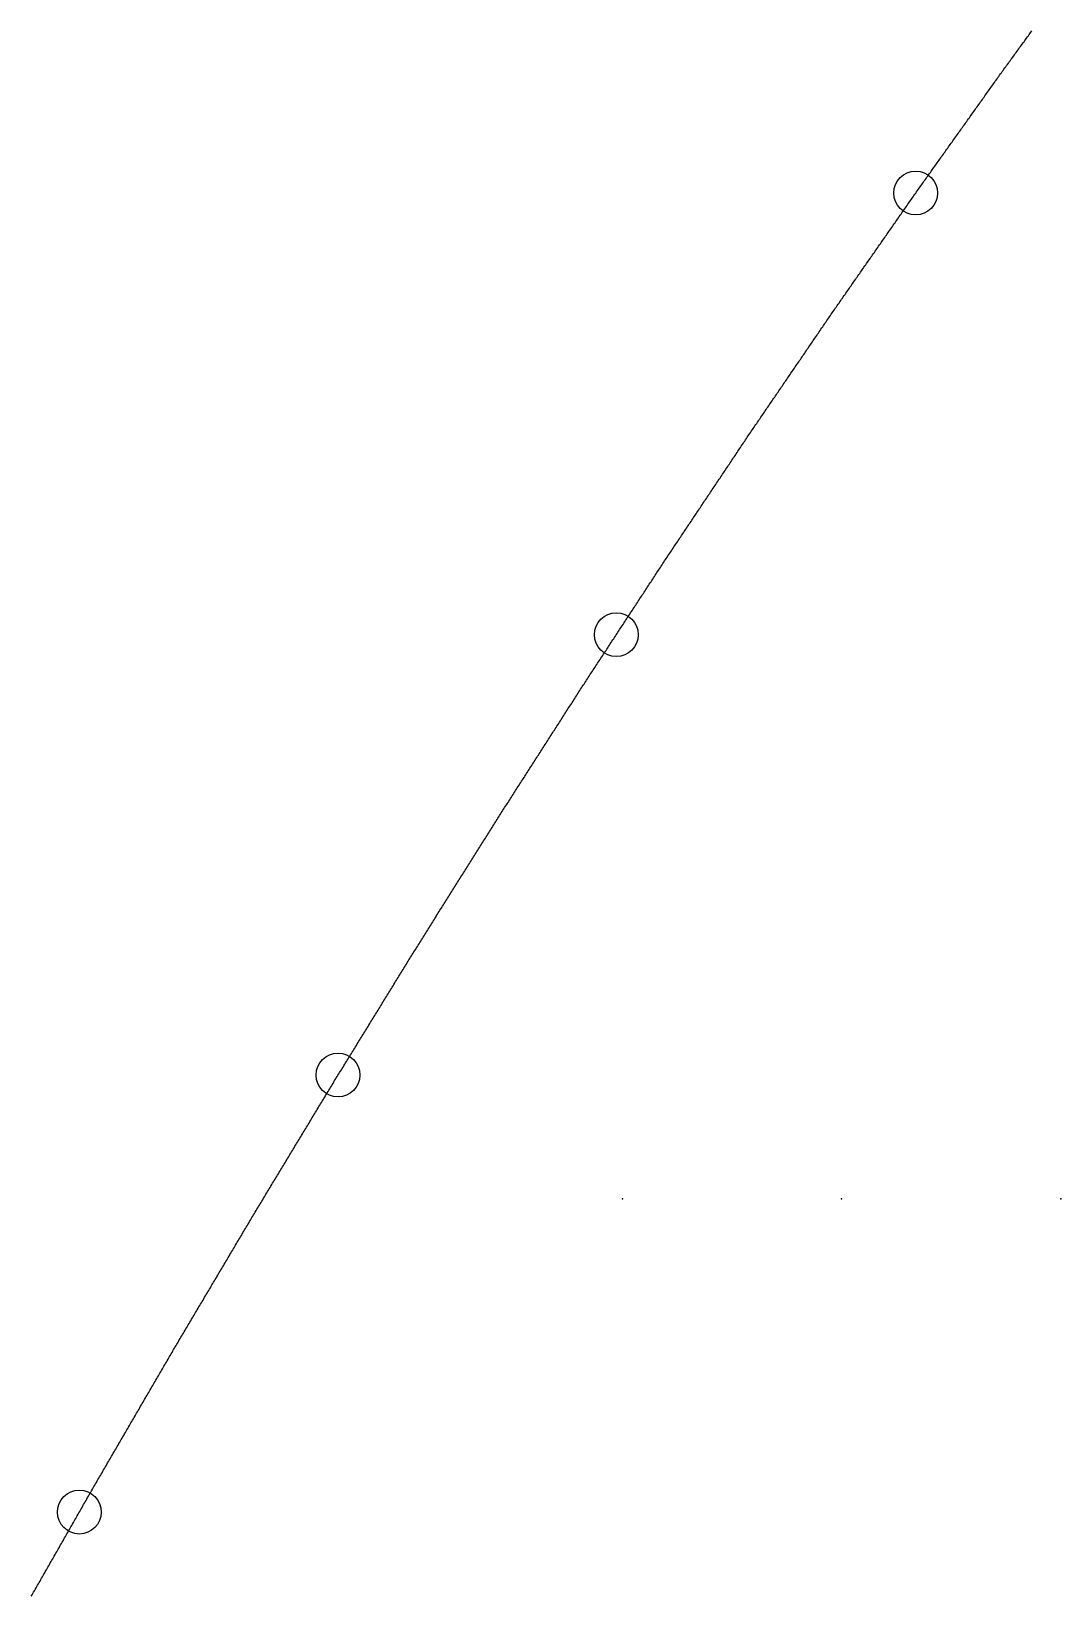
# Model space of a CAD drawing. Extents: x 1 to 322, y 1 to 270.
# Drawn here: x 58.98 to 70.72, y 35.79 to 53.63 of the extents above; entities that cross this region are included whole.
import ezdxf

# ---------------------------------------------------------------- set-up
doc = ezdxf.new("R2010")
doc.units = 0
doc.layers.get('0').update_dxf_attribs({"linetype": 'CONTINUOUS'})
doc.layers.add('DRILLING', color=3, linetype='CONTINUOUS')
doc.layers.add('RIB_INDICATION', color=1, linetype='CONTINUOUS')

# ---------------------------------------------------------------- blocks, each defined once
blk = doc.blocks.new('*U130')
at = {"layer": 'DRILLING'}
blk.add_point((0, 0), dxfattribs=at)
blk = doc.blocks.new('*U131')
at = {"layer": 'DRILLING', "color": 0, "linetype": 'BYBLOCK'}
for p in [(0, 0), (2.5, 0), (5, 0)]:
    blk.add_blockref('*U130', p, dxfattribs=at)

msp = doc.modelspace()

# ---------------------------------------------------------------- linework, layer by layer
msp.add_polyline3d([(58.98, 35.7866, 0), (58.9891, 35.8024, 0), (58.9981, 35.8183, 0), (59.0072, 35.8341, 0), (59.0162, 35.8499, 0), (59.0253, 35.8658, 0), (59.0343, 35.8816, 0), (59.0434, 35.8975, 0), (59.0524, 35.9133, 0), (59.0615, 35.9292, 0), (59.0705, 35.945, 0), (59.0796, 35.9609, 0), (59.0887, 35.9767, 0), (59.0977, 35.9926, 0), (59.1068, 36.0084, 0), (59.1158, 36.0242, 0), (59.1249, 36.0401, 0), (59.1339, 36.0559, 0), (59.143, 36.0718, 0), (59.152, 36.0876, 0), (59.1611, 36.1035, 0), (59.1701, 36.1193, 0), (59.1792, 36.1352, 0), (59.1882, 36.151, 0), (59.1973, 36.1668, 0), (59.2063, 36.1827, 0), (59.2154, 36.1985, 0), (59.2245, 36.2144, 0), (59.2335, 36.2302, 0), (59.2426, 36.2461, 0), (59.2516, 36.2619, 0), (59.2607, 36.2778, 0), (59.2697, 36.2936, 0), (59.2788, 36.3094, 0), (59.2878, 36.3253, 0), (59.2969, 36.3411, 0), (59.3059, 36.357, 0), (59.315, 36.3728, 0), (59.324, 36.3887, 0), (59.3331, 36.4045, 0), (59.3422, 36.4204, 0), (59.3512, 36.4362, 0), (59.3603, 36.4521, 0), (59.3693, 36.4679, 0), (59.3784, 36.4837, 0), (59.3874, 36.4996, 0), (59.3965, 36.5154, 0), (59.4055, 36.5313, 0), (59.4146, 36.5471, 0), (59.4236, 36.563, 0), (59.4327, 36.5788, 0), (59.4417, 36.5947, 0), (59.4508, 36.6105, 0), (59.4598, 36.6263, 0), (59.4689, 36.6422, 0), (59.478, 36.658, 0), (59.487, 36.6739, 0), (59.4961, 36.6897, 0), (59.5051, 36.7056, 0), (59.5142, 36.7214, 0), (59.5232, 36.7373, 0), (59.5323, 36.7531, 0), (59.5413, 36.769, 0), (59.5504, 36.7848, 0), (59.5594, 36.8006, 0), (59.5685, 36.8165, 0), (59.5775, 36.8323, 0), (59.5866, 36.8482, 0), (59.5956, 36.864, 0), (59.6047, 36.8799, 0), (59.6138, 36.8957, 0), (59.6228, 36.9116, 0), (59.6319, 36.9274, 0), (59.6409, 36.9432, 0), (59.65, 36.9591, 0), (59.659, 36.9749, 0), (59.6681, 36.9908, 0), (59.6771, 37.0066, 0), (59.6862, 37.0225, 0), (59.6952, 37.0383, 0), (59.7043, 37.0542, 0), (59.7133, 37.07, 0), (59.7224, 37.0858, 0), (59.7316, 37.1016, 0), (59.7408, 37.1174, 0), (59.7499, 37.1331, 0), (59.7591, 37.1489, 0), (59.7683, 37.1647, 0), (59.7775, 37.1804, 0), (59.7867, 37.1962, 0), (59.7959, 37.212, 0), (59.805, 37.2277, 0), (59.8142, 37.2435, 0), (59.8234, 37.2593, 0), (59.8326, 37.275, 0), (59.8418, 37.2908, 0), (59.8509, 37.3066, 0), (59.8601, 37.3223, 0), (59.8693, 37.3381, 0), (59.8785, 37.3539, 0), (59.8877, 37.3696, 0), (59.8968, 37.3854, 0), (59.906, 37.4012, 0), (59.9152, 37.4169, 0), (59.9244, 37.4327, 0), (59.9336, 37.4485, 0), (59.9428, 37.4642, 0), (59.9519, 37.48, 0), (59.9611, 37.4958, 0), (59.9703, 37.5115, 0), (59.9795, 37.5273, 0), (59.9887, 37.543, 0), (59.9978, 37.5588, 0), (60.007, 37.5746, 0), (60.0162, 37.5903, 0), (60.0254, 37.6061, 0), (60.0346, 37.6219, 0), (60.0437, 37.6376, 0), (60.0529, 37.6534, 0), (60.0621, 37.6692, 0), (60.0713, 37.6849, 0), (60.0805, 37.7007, 0), (60.0897, 37.7165, 0), (60.0988, 37.7322, 0), (60.108, 37.748, 0), (60.1172, 37.7638, 0), (60.1264, 37.7795, 0), (60.1356, 37.7953, 0), (60.1447, 37.8111, 0), (60.1539, 37.8268, 0), (60.1631, 37.8426, 0), (60.1723, 37.8584, 0), (60.1815, 37.8741, 0), (60.1907, 37.8899, 0), (60.1998, 37.9057, 0), (60.209, 37.9214, 0), (60.2182, 37.9372, 0), (60.2274, 37.953, 0), (60.2366, 37.9687, 0), (60.2457, 37.9845, 0), (60.2549, 38.0003, 0), (60.2641, 38.016, 0), (60.2733, 38.0318, 0), (60.2825, 38.0476, 0), (60.2916, 38.0633, 0), (60.3008, 38.0791, 0), (60.31, 38.0949, 0), (60.3192, 38.1106, 0), (60.3284, 38.1264, 0), (60.3376, 38.1421, 0), (60.3467, 38.1579, 0), (60.3559, 38.1737, 0), (60.3651, 38.1894, 0), (60.3743, 38.2052, 0), (60.3835, 38.221, 0), (60.3926, 38.2367, 0), (60.4018, 38.2525, 0), (60.411, 38.2683, 0), (60.4202, 38.284, 0), (60.4294, 38.2998, 0), (60.4385, 38.3156, 0), (60.4477, 38.3313, 0), (60.4569, 38.3471, 0), (60.4661, 38.3629, 0), (60.4753, 38.3786, 0), (60.4845, 38.3944, 0), (60.4936, 38.4102, 0), (60.5028, 38.4259, 0), (60.512, 38.4417, 0), (60.5212, 38.4575, 0), (60.5304, 38.4732, 0), (60.5395, 38.489, 0), (60.5487, 38.5048, 0), (60.5579, 38.5205, 0), (60.5671, 38.5363, 0), (60.5763, 38.5521, 0), (60.5854, 38.5678, 0), (60.5946, 38.5836, 0), (60.6038, 38.5994, 0), (60.613, 38.6151, 0), (60.6222, 38.6309, 0), (60.6315, 38.6466, 0), (60.6408, 38.6622, 0), (60.6501, 38.6779, 0), (60.6594, 38.6936, 0), (60.6687, 38.7093, 0), (60.678, 38.725, 0), (60.6874, 38.7407, 0), (60.6967, 38.7564, 0), (60.706, 38.7721, 0), (60.7153, 38.7877, 0), (60.7246, 38.8034, 0), (60.7339, 38.8191, 0), (60.7432, 38.8348, 0), (60.7525, 38.8505, 0), (60.7618, 38.8662, 0), (60.7711, 38.8819, 0), (60.7804, 38.8975, 0), (60.7898, 38.9132, 0), (60.7991, 38.9289, 0), (60.8084, 38.9446, 0), (60.8177, 38.9603, 0), (60.827, 38.976, 0), (60.8363, 38.9917, 0), (60.8456, 39.0074, 0), (60.8549, 39.023, 0), (60.8642, 39.0387, 0), (60.8735, 39.0544, 0), (60.8828, 39.0701, 0), (60.8922, 39.0858, 0), (60.9015, 39.1015, 0), (60.9108, 39.1172, 0), (60.9201, 39.1329, 0), (60.9294, 39.1485, 0), (60.9387, 39.1642, 0), (60.948, 39.1799, 0), (60.9573, 39.1956, 0), (60.9666, 39.2113, 0), (60.9759, 39.227, 0), (60.9852, 39.2427, 0), (60.9946, 39.2583, 0), (61.0039, 39.274, 0), (61.0132, 39.2897, 0), (61.0225, 39.3054, 0), (61.0318, 39.3211, 0), (61.0411, 39.3368, 0), (61.0504, 39.3525, 0), (61.0597, 39.3682, 0), (61.069, 39.3838, 0), (61.0783, 39.3995, 0), (61.0876, 39.4152, 0), (61.0969, 39.4309, 0), (61.1063, 39.4466, 0), (61.1156, 39.4623, 0), (61.1249, 39.478, 0), (61.1342, 39.4936, 0), (61.1435, 39.5093, 0), (61.1528, 39.525, 0), (61.1621, 39.5407, 0), (61.1714, 39.5564, 0), (61.1807, 39.5721, 0), (61.19, 39.5878, 0), (61.1993, 39.6035, 0), (61.2087, 39.6191, 0), (61.218, 39.6348, 0), (61.2273, 39.6505, 0), (61.2366, 39.6662, 0), (61.2459, 39.6819, 0), (61.2552, 39.6976, 0), (61.2645, 39.7133, 0), (61.2738, 39.7289, 0), (61.2831, 39.7446, 0), (61.2924, 39.7603, 0), (61.3017, 39.776, 0), (61.3111, 39.7917, 0), (61.3204, 39.8074, 0), (61.3297, 39.8231, 0), (61.339, 39.8388, 0), (61.3483, 39.8544, 0), (61.3576, 39.8701, 0), (61.3669, 39.8858, 0), (61.3762, 39.9015, 0), (61.3855, 39.9172, 0), (61.3948, 39.9329, 0), (61.4041, 39.9486, 0), (61.4135, 39.9642, 0), (61.4228, 39.9799, 0), (61.4321, 39.9956, 0), (61.4414, 40.0113, 0), (61.4507, 40.027, 0), (61.46, 40.0427, 0), (61.4693, 40.0584, 0), (61.4786, 40.0741, 0), (61.4879, 40.0897, 0), (61.4972, 40.1054, 0), (61.5065, 40.1211, 0), (61.5159, 40.1368, 0), (61.5252, 40.1525, 0), (61.5345, 40.1682, 0), (61.5439, 40.1838, 0), (61.5534, 40.1994, 0), (61.5628, 40.215, 0), (61.5723, 40.2306, 0), (61.5817, 40.2462, 0), (61.5911, 40.2618, 0), (61.6006, 40.2774, 0), (61.61, 40.293, 0), (61.6194, 40.3086, 0), (61.6289, 40.3242, 0), (61.6383, 40.3398, 0), (61.6478, 40.3554, 0), (61.6572, 40.3711, 0), (61.6666, 40.3867, 0), (61.6761, 40.4023, 0), (61.6855, 40.4179, 0), (61.6949, 40.4335, 0), (61.7044, 40.4491, 0), (61.7138, 40.4647, 0), (61.7232, 40.4803, 0), (61.7327, 40.4959, 0), (61.7421, 40.5115, 0), (61.7516, 40.5271, 0), (61.761, 40.5427, 0), (61.7704, 40.5583, 0), (61.7799, 40.574, 0), (61.7893, 40.5896, 0), (61.7987, 40.6052, 0), (61.8082, 40.6208, 0), (61.8176, 40.6364, 0), (61.827, 40.652, 0), (61.8365, 40.6676, 0), (61.8459, 40.6832, 0), (61.8554, 40.6988, 0), (61.8648, 40.7144, 0), (61.8742, 40.73, 0), (61.8837, 40.7456, 0), (61.8931, 40.7612, 0), (61.9025, 40.7769, 0), (61.912, 40.7925, 0), (61.9214, 40.8081, 0), (61.9309, 40.8237, 0), (61.9403, 40.8393, 0), (61.9497, 40.8549, 0), (61.9592, 40.8705, 0), (61.9686, 40.8861, 0), (61.978, 40.9017, 0), (61.9875, 40.9173, 0), (61.9969, 40.9329, 0), (62.0063, 40.9485, 0), (62.0158, 40.9641, 0), (62.0252, 40.9798, 0), (62.0347, 40.9954, 0), (62.0441, 41.011, 0), (62.0535, 41.0266, 0), (62.063, 41.0422, 0), (62.0724, 41.0578, 0), (62.0818, 41.0734, 0), (62.0913, 41.089, 0), (62.1007, 41.1046, 0), (62.1101, 41.1202, 0), (62.1196, 41.1358, 0), (62.129, 41.1514, 0), (62.1385, 41.167, 0), (62.1479, 41.1827, 0), (62.1573, 41.1983, 0), (62.1668, 41.2139, 0), (62.1762, 41.2295, 0), (62.1856, 41.2451, 0), (62.1951, 41.2607, 0), (62.2045, 41.2763, 0), (62.214, 41.2919, 0), (62.2234, 41.3075, 0), (62.2328, 41.3231, 0), (62.2423, 41.3387, 0), (62.2517, 41.3543, 0), (62.2611, 41.3699, 0), (62.2706, 41.3856, 0), (62.28, 41.4012, 0), (62.2894, 41.4168, 0), (62.2989, 41.4324, 0), (62.3083, 41.448, 0), (62.3178, 41.4636, 0), (62.3272, 41.4792, 0), (62.3366, 41.4948, 0), (62.3461, 41.5104, 0), (62.3555, 41.526, 0), (62.3649, 41.5416, 0), (62.3744, 41.5572, 0), (62.3838, 41.5728, 0), (62.3932, 41.5885, 0), (62.4027, 41.6041, 0), (62.4121, 41.6197, 0), (62.4216, 41.6353, 0), (62.431, 41.6509, 0), (62.4404, 41.6665, 0), (62.4499, 41.6821, 0), (62.4593, 41.6976, 0), (62.4689, 41.7131, 0), (62.4784, 41.7285, 0), (62.4879, 41.744, 0), (62.4974, 41.7595, 0), (62.507, 41.7749, 0), (62.5165, 41.7904, 0), (62.526, 41.8058, 0), (62.5355, 41.8213, 0), (62.5451, 41.8367, 0), (62.5546, 41.8522, 0), (62.5641, 41.8676, 0), (62.5737, 41.8831, 0), (62.5832, 41.8985, 0), (62.5927, 41.914, 0), (62.6022, 41.9294, 0), (62.6118, 41.9449, 0), (62.6213, 41.9604, 0), (62.6308, 41.9758, 0), (62.6403, 41.9913, 0), (62.6499, 42.0067, 0), (62.6594, 42.0222, 0), (62.6689, 42.0376, 0), (62.6784, 42.0531, 0), (62.688, 42.0685, 0), (62.6975, 42.084, 0), (62.707, 42.0994, 0), (62.7165, 42.1149, 0), (62.7261, 42.1304, 0), (62.7356, 42.1458, 0), (62.7451, 42.1613, 0), (62.7546, 42.1767, 0), (62.7642, 42.1922, 0), (62.7737, 42.2076, 0), (62.7832, 42.2231, 0), (62.7927, 42.2385, 0), (62.8023, 42.254, 0), (62.8118, 42.2694, 0), (62.8213, 42.2849, 0), (62.8308, 42.3003, 0), (62.8404, 42.3158, 0), (62.8499, 42.3313, 0), (62.8594, 42.3467, 0), (62.8689, 42.3622, 0), (62.8785, 42.3776, 0), (62.888, 42.3931, 0), (62.8975, 42.4085, 0), (62.907, 42.424, 0), (62.9166, 42.4394, 0), (62.9261, 42.4549, 0), (62.9356, 42.4703, 0), (62.9451, 42.4858, 0), (62.9547, 42.5012, 0), (62.9642, 42.5167, 0), (62.9737, 42.5322, 0), (62.9832, 42.5476, 0), (62.9928, 42.5631, 0), (63.0023, 42.5785, 0), (63.0118, 42.594, 0), (63.0214, 42.6094, 0), (63.0309, 42.6249, 0), (63.0404, 42.6403, 0), (63.0499, 42.6558, 0), (63.0595, 42.6712, 0), (63.069, 42.6867, 0), (63.0785, 42.7021, 0), (63.088, 42.7176, 0), (63.0976, 42.7331, 0), (63.1071, 42.7485, 0), (63.1166, 42.764, 0), (63.1261, 42.7794, 0), (63.1357, 42.7949, 0), (63.1452, 42.8103, 0), (63.1547, 42.8258, 0), (63.1642, 42.8412, 0), (63.1738, 42.8567, 0), (63.1833, 42.8721, 0), (63.1928, 42.8876, 0), (63.2023, 42.903, 0), (63.2119, 42.9185, 0), (63.2214, 42.934, 0), (63.2309, 42.9494, 0), (63.2404, 42.9649, 0), (63.25, 42.9803, 0), (63.2595, 42.9958, 0), (63.269, 43.0112, 0), (63.2785, 43.0267, 0), (63.2881, 43.0421, 0), (63.2976, 43.0576, 0), (63.3071, 43.073, 0), (63.3166, 43.0885, 0), (63.3262, 43.1039, 0), (63.3357, 43.1194, 0), (63.3452, 43.1349, 0), (63.3547, 43.1503, 0), (63.3643, 43.1658, 0), (63.3738, 43.1812, 0), (63.3833, 43.1967, 0), (63.3929, 43.212, 0), (63.4024, 43.2272, 0), (63.412, 43.2425, 0), (63.4216, 43.2577, 0), (63.4312, 43.2729, 0), (63.4408, 43.2881, 0), (63.4503, 43.3034, 0), (63.4599, 43.3186, 0), (63.4695, 43.3338, 0), (63.4791, 43.349, 0), (63.4886, 43.3643, 0), (63.4982, 43.3795, 0), (63.5078, 43.3947, 0), (63.5174, 43.4099, 0), (63.5269, 43.4252, 0), (63.5365, 43.4404, 0), (63.5461, 43.4556, 0), (63.5557, 43.4708, 0), (63.5652, 43.4861, 0), (63.5748, 43.5013, 0), (63.5844, 43.5165, 0), (63.594, 43.5317, 0), (63.6035, 43.547, 0), (63.6131, 43.5622, 0), (63.6227, 43.5774, 0), (63.6323, 43.5926, 0), (63.6418, 43.6079, 0), (63.6514, 43.6231, 0), (63.661, 43.6383, 0), (63.6706, 43.6535, 0), (63.6801, 43.6688, 0), (63.6897, 43.684, 0), (63.6993, 43.6992, 0), (63.7089, 43.7144, 0), (63.7184, 43.7297, 0), (63.728, 43.7449, 0), (63.7376, 43.7601, 0), (63.7472, 43.7753, 0), (63.7567, 43.7906, 0), (63.7663, 43.8058, 0), (63.7759, 43.821, 0), (63.7855, 43.8363, 0), (63.795, 43.8515, 0), (63.8046, 43.8667, 0), (63.8142, 43.8819, 0), (63.8238, 43.8972, 0), (63.8333, 43.9124, 0), (63.8429, 43.9276, 0), (63.8525, 43.9428, 0), (63.8621, 43.9581, 0), (63.8716, 43.9733, 0), (63.8812, 43.9885, 0), (63.8908, 44.0037, 0), (63.9004, 44.019, 0), (63.9099, 44.0342, 0), (63.9195, 44.0494, 0), (63.9291, 44.0646, 0), (63.9387, 44.0799, 0), (63.9482, 44.0951, 0), (63.9578, 44.1103, 0), (63.9674, 44.1255, 0), (63.977, 44.1408, 0), (63.9866, 44.156, 0), (63.9961, 44.1712, 0), (64.0057, 44.1864, 0), (64.0153, 44.2017, 0), (64.0249, 44.2169, 0), (64.0344, 44.2321, 0), (64.044, 44.2473, 0), (64.0536, 44.2626, 0), (64.0632, 44.2778, 0), (64.0727, 44.293, 0), (64.0823, 44.3082, 0), (64.0919, 44.3235, 0), (64.1015, 44.3387, 0), (64.111, 44.3539, 0), (64.1206, 44.3691, 0), (64.1302, 44.3844, 0), (64.1398, 44.3996, 0), (64.1493, 44.4148, 0), (64.1589, 44.43, 0), (64.1685, 44.4453, 0), (64.1781, 44.4605, 0), (64.1876, 44.4757, 0), (64.1972, 44.4909, 0), (64.2068, 44.5062, 0), (64.2164, 44.5214, 0), (64.2259, 44.5366, 0), (64.2355, 44.5518, 0), (64.2451, 44.5671, 0), (64.2547, 44.5823, 0), (64.2642, 44.5975, 0), (64.2738, 44.6128, 0), (64.2834, 44.628, 0), (64.293, 44.6432, 0), (64.3025, 44.6584, 0), (64.3121, 44.6737, 0), (64.3217, 44.6889, 0), (64.3313, 44.704, 0), (64.3409, 44.719, 0), (64.3506, 44.7339, 0), (64.3602, 44.7489, 0), (64.3698, 44.7639, 0), (64.3794, 44.7789, 0), (64.3891, 44.7939, 0), (64.3987, 44.8089, 0), (64.4083, 44.8239, 0), (64.4179, 44.8389, 0), (64.4276, 44.8539, 0), (64.4372, 44.8689, 0), (64.4468, 44.8839, 0), (64.4564, 44.8989, 0), (64.4661, 44.9139, 0), (64.4757, 44.9289, 0), (64.4853, 44.9439, 0), (64.4949, 44.9589, 0), (64.5046, 44.9739, 0), (64.5142, 44.9889, 0), (64.5238, 45.0039, 0), (64.5334, 45.0189, 0), (64.5431, 45.0339, 0), (64.5527, 45.0489, 0), (64.5623, 45.0639, 0), (64.5719, 45.0789, 0), (64.5816, 45.0939, 0), (64.5912, 45.1089, 0), (64.6008, 45.1239, 0), (64.6104, 45.1389, 0), (64.6201, 45.1539, 0), (64.6297, 45.1689, 0), (64.6393, 45.1839, 0), (64.6489, 45.1989, 0), (64.6586, 45.2139, 0), (64.6682, 45.2289, 0), (64.6778, 45.2438, 0), (64.6874, 45.2588, 0), (64.6971, 45.2738, 0), (64.7067, 45.2888, 0), (64.7163, 45.3038, 0), (64.7259, 45.3188, 0), (64.7356, 45.3338, 0), (64.7452, 45.3488, 0), (64.7548, 45.3638, 0), (64.7644, 45.3788, 0), (64.7741, 45.3938, 0), (64.7837, 45.4088, 0), (64.7933, 45.4238, 0), (64.8029, 45.4388, 0), (64.8126, 45.4538, 0), (64.8222, 45.4688, 0), (64.8318, 45.4838, 0), (64.8414, 45.4988, 0), (64.8511, 45.5138, 0), (64.8607, 45.5288, 0), (64.8703, 45.5438, 0), (64.8799, 45.5588, 0), (64.8896, 45.5738, 0), (64.8992, 45.5888, 0), (64.9088, 45.6038, 0), (64.9184, 45.6188, 0), (64.9281, 45.6338, 0), (64.9377, 45.6488, 0), (64.9473, 45.6638, 0), (64.9569, 45.6788, 0), (64.9666, 45.6938, 0), (64.9762, 45.7088, 0), (64.9858, 45.7238, 0), (64.9955, 45.7388, 0), (65.0051, 45.7537, 0), (65.0147, 45.7687, 0), (65.0243, 45.7837, 0), (65.034, 45.7987, 0), (65.0436, 45.8137, 0), (65.0532, 45.8287, 0), (65.0628, 45.8437, 0), (65.0725, 45.8587, 0), (65.0821, 45.8737, 0), (65.0917, 45.8887, 0), (65.1013, 45.9037, 0), (65.111, 45.9187, 0), (65.1206, 45.9337, 0), (65.1302, 45.9487, 0), (65.1398, 45.9637, 0), (65.1495, 45.9787, 0), (65.1591, 45.9937, 0), (65.1687, 46.0087, 0), (65.1783, 46.0237, 0), (65.188, 46.0387, 0), (65.1976, 46.0537, 0), (65.2072, 46.0687, 0), (65.2168, 46.0837, 0), (65.2265, 46.0987, 0), (65.2361, 46.1137, 0), (65.2457, 46.1287, 0), (65.2553, 46.1437, 0), (65.265, 46.1587, 0), (65.2746, 46.1735, 0), (65.2843, 46.1883, 0), (65.294, 46.203, 0), (65.3037, 46.2178, 0), (65.3133, 46.2326, 0), (65.323, 46.2473, 0), (65.3327, 46.2621, 0), (65.3424, 46.2769, 0), (65.352, 46.2916, 0), (65.3617, 46.3064, 0), (65.3714, 46.3212, 0), (65.3811, 46.3359, 0), (65.3907, 46.3507, 0), (65.4004, 46.3655, 0), (65.4101, 46.3803, 0), (65.4198, 46.395, 0), (65.4294, 46.4098, 0), (65.4391, 46.4246, 0), (65.4488, 46.4393, 0), (65.4585, 46.4541, 0), (65.4681, 46.4689, 0), (65.4778, 46.4836, 0), (65.4875, 46.4984, 0), (65.4972, 46.5132, 0), (65.5068, 46.5279, 0), (65.5165, 46.5427, 0), (65.5262, 46.5575, 0), (65.5359, 46.5722, 0), (65.5455, 46.587, 0), (65.5552, 46.6018, 0), (65.5649, 46.6165, 0), (65.5746, 46.6313, 0), (65.5842, 46.6461, 0), (65.5939, 46.6609, 0), (65.6036, 46.6756, 0), (65.6133, 46.6904, 0), (65.6229, 46.7052, 0), (65.6326, 46.7199, 0), (65.6423, 46.7347, 0), (65.652, 46.7495, 0), (65.6616, 46.7642, 0), (65.6713, 46.779, 0), (65.681, 46.7938, 0), (65.6907, 46.8085, 0), (65.7003, 46.8233, 0), (65.71, 46.8381, 0), (65.7197, 46.8528, 0), (65.7294, 46.8676, 0), (65.739, 46.8824, 0), (65.7487, 46.8972, 0), (65.7584, 46.9119, 0), (65.7681, 46.9267, 0), (65.7777, 46.9415, 0), (65.7874, 46.9562, 0), (65.7971, 46.971, 0), (65.8068, 46.9858, 0), (65.8164, 47.0005, 0), (65.8261, 47.0153, 0), (65.8358, 47.0301, 0), (65.8455, 47.0448, 0), (65.8551, 47.0596, 0), (65.8648, 47.0744, 0), (65.8745, 47.0891, 0), (65.8842, 47.1039, 0), (65.8938, 47.1187, 0), (65.9035, 47.1335, 0), (65.9132, 47.1482, 0), (65.9229, 47.163, 0), (65.9325, 47.1778, 0), (65.9422, 47.1925, 0), (65.9519, 47.2073, 0), (65.9616, 47.2221, 0), (65.9712, 47.2368, 0), (65.9809, 47.2516, 0), (65.9906, 47.2664, 0), (66.0003, 47.2811, 0), (66.0099, 47.2959, 0), (66.0196, 47.3107, 0), (66.0293, 47.3254, 0), (66.039, 47.3402, 0), (66.0486, 47.355, 0), (66.0583, 47.3697, 0), (66.068, 47.3845, 0), (66.0777, 47.3993, 0), (66.0873, 47.4141, 0), (66.097, 47.4288, 0), (66.1067, 47.4436, 0), (66.1164, 47.4584, 0), (66.1261, 47.4731, 0), (66.1357, 47.4879, 0), (66.1454, 47.5027, 0), (66.1551, 47.5174, 0), (66.1648, 47.5322, 0), (66.1744, 47.547, 0), (66.1841, 47.5617, 0), (66.1938, 47.5765, 0), (66.2035, 47.5913, 0), (66.2131, 47.606, 0), (66.2228, 47.6206, 0), (66.2326, 47.6352, 0), (66.2423, 47.6497, 0), (66.252, 47.6642, 0), (66.2617, 47.6788, 0), (66.2715, 47.6933, 0), (66.2812, 47.7079, 0), (66.2909, 47.7224, 0), (66.3007, 47.7369, 0), (66.3104, 47.7515, 0), (66.3201, 47.766, 0), (66.3298, 47.7806, 0), (66.3396, 47.7951, 0), (66.3493, 47.8096, 0), (66.359, 47.8242, 0), (66.3687, 47.8387, 0), (66.3785, 47.8533, 0), (66.3882, 47.8678, 0), (66.3979, 47.8823, 0), (66.4076, 47.8969, 0), (66.4174, 47.9114, 0), (66.4271, 47.926, 0), (66.4368, 47.9405, 0), (66.4465, 47.955, 0), (66.4563, 47.9696, 0), (66.466, 47.9841, 0), (66.4757, 47.9987, 0), (66.4854, 48.0132, 0), (66.4952, 48.0277, 0), (66.5049, 48.0423, 0), (66.5146, 48.0568, 0), (66.5243, 48.0714, 0), (66.5341, 48.0859, 0), (66.5438, 48.1004, 0), (66.5535, 48.115, 0), (66.5632, 48.1295, 0), (66.573, 48.1441, 0), (66.5827, 48.1586, 0), (66.5924, 48.1731, 0), (66.6021, 48.1877, 0), (66.6119, 48.2022, 0), (66.6216, 48.2168, 0), (66.6313, 48.2313, 0), (66.641, 48.2458, 0), (66.6508, 48.2604, 0), (66.6605, 48.2749, 0), (66.6702, 48.2895, 0), (66.6799, 48.304, 0), (66.6897, 48.3185, 0), (66.6994, 48.3331, 0), (66.7091, 48.3476, 0), (66.7188, 48.3622, 0), (66.7286, 48.3767, 0), (66.7383, 48.3912, 0), (66.748, 48.4058, 0), (66.7577, 48.4203, 0), (66.7675, 48.4349, 0), (66.7772, 48.4494, 0), (66.7869, 48.4639, 0), (66.7966, 48.4785, 0), (66.8064, 48.493, 0), (66.8161, 48.5076, 0), (66.8258, 48.5221, 0), (66.8355, 48.5366, 0), (66.8453, 48.5512, 0), (66.855, 48.5657, 0), (66.8647, 48.5803, 0), (66.8744, 48.5948, 0), (66.8842, 48.6093, 0), (66.8939, 48.6239, 0), (66.9036, 48.6384, 0), (66.9133, 48.653, 0), (66.9231, 48.6675, 0), (66.9328, 48.682, 0), (66.9425, 48.6966, 0), (66.9522, 48.7111, 0), (66.962, 48.7257, 0), (66.9717, 48.7402, 0), (66.9814, 48.7547, 0), (66.9911, 48.7693, 0), (67.0009, 48.7838, 0), (67.0106, 48.7984, 0), (67.0203, 48.8129, 0), (67.03, 48.8274, 0), (67.0398, 48.842, 0), (67.0495, 48.8565, 0), (67.0592, 48.8711, 0), (67.0689, 48.8856, 0), (67.0787, 48.9001, 0), (67.0884, 48.9147, 0), (67.0981, 48.9292, 0), (67.1078, 48.9438, 0), (67.1176, 48.9583, 0), (67.1273, 48.9728, 0), (67.137, 48.9874, 0), (67.1467, 49.0019, 0), (67.1565, 49.0165, 0), (67.1662, 49.031, 0), (67.176, 49.0453, 0), (67.1857, 49.0596, 0), (67.1955, 49.0739, 0), (67.2053, 49.0883, 0), (67.2151, 49.1026, 0), (67.2248, 49.1169, 0), (67.2346, 49.1312, 0), (67.2444, 49.1455, 0), (67.2542, 49.1598, 0), (67.2639, 49.1741, 0), (67.2737, 49.1884, 0), (67.2835, 49.2027, 0), (67.2933, 49.2171, 0), (67.303, 49.2314, 0), (67.3128, 49.2457, 0), (67.3226, 49.26, 0), (67.3324, 49.2743, 0), (67.3421, 49.2886, 0), (67.3519, 49.3029, 0), (67.3617, 49.3172, 0), (67.3715, 49.3316, 0), (67.3812, 49.3459, 0), (67.391, 49.3602, 0), (67.4008, 49.3745, 0), (67.4106, 49.3888, 0), (67.4203, 49.4031, 0), (67.4301, 49.4174, 0), (67.4399, 49.4317, 0), (67.4497, 49.446, 0), (67.4594, 49.4604, 0), (67.4692, 49.4747, 0), (67.479, 49.489, 0), (67.4888, 49.5033, 0), (67.4985, 49.5176, 0), (67.5083, 49.5319, 0), (67.5181, 49.5462, 0), (67.5279, 49.5605, 0), (67.5376, 49.5748, 0), (67.5474, 49.5892, 0), (67.5572, 49.6035, 0), (67.567, 49.6178, 0), (67.5767, 49.6321, 0), (67.5865, 49.6464, 0), (67.5963, 49.6607, 0), (67.6061, 49.675, 0), (67.6158, 49.6893, 0), (67.6256, 49.7037, 0), (67.6354, 49.718, 0), (67.6452, 49.7323, 0), (67.655, 49.7466, 0), (67.6647, 49.7609, 0), (67.6745, 49.7752, 0), (67.6843, 49.7895, 0), (67.6941, 49.8038, 0), (67.7038, 49.8181, 0), (67.7136, 49.8325, 0), (67.7234, 49.8468, 0), (67.7332, 49.8611, 0), (67.7429, 49.8754, 0), (67.7527, 49.8897, 0), (67.7625, 49.904, 0), (67.7723, 49.9183, 0), (67.782, 49.9326, 0), (67.7918, 49.947, 0), (67.8016, 49.9613, 0), (67.8114, 49.9756, 0), (67.8211, 49.9899, 0), (67.8309, 50.0042, 0), (67.8407, 50.0185, 0), (67.8505, 50.0328, 0), (67.8602, 50.0471, 0), (67.87, 50.0614, 0), (67.8798, 50.0758, 0), (67.8896, 50.0901, 0), (67.8993, 50.1044, 0), (67.9091, 50.1187, 0), (67.9189, 50.133, 0), (67.9287, 50.1473, 0), (67.9384, 50.1616, 0), (67.9482, 50.1759, 0), (67.958, 50.1903, 0), (67.9678, 50.2046, 0), (67.9775, 50.2189, 0), (67.9873, 50.2332, 0), (67.9971, 50.2475, 0), (68.0069, 50.2618, 0), (68.0166, 50.2761, 0), (68.0264, 50.2904, 0), (68.0362, 50.3047, 0), (68.046, 50.3191, 0), (68.0557, 50.3334, 0), (68.0655, 50.3477, 0), (68.0753, 50.362, 0), (68.0851, 50.3763, 0), (68.0948, 50.3906, 0), (68.1046, 50.4049, 0), (68.1144, 50.4192, 0), (68.1242, 50.4335, 0), (68.134, 50.4476, 0), (68.1438, 50.4617, 0), (68.1536, 50.4758, 0), (68.1635, 50.4899, 0), (68.1733, 50.5039, 0), (68.1831, 50.518, 0), (68.1929, 50.5321, 0), (68.2028, 50.5462, 0), (68.2126, 50.5603, 0), (68.2224, 50.5744, 0), (68.2322, 50.5884, 0), (68.2421, 50.6025, 0), (68.2519, 50.6166, 0), (68.2617, 50.6307, 0), (68.2715, 50.6448, 0), (68.2814, 50.6589, 0), (68.2912, 50.6729, 0), (68.301, 50.687, 0), (68.3108, 50.7011, 0), (68.3207, 50.7152, 0), (68.3305, 50.7293, 0), (68.3403, 50.7434, 0), (68.3501, 50.7574, 0), (68.36, 50.7715, 0), (68.3698, 50.7856, 0), (68.3796, 50.7997, 0), (68.3894, 50.8138, 0), (68.3993, 50.8279, 0), (68.4091, 50.8419, 0), (68.4189, 50.856, 0), (68.4287, 50.8701, 0), (68.4386, 50.8842, 0), (68.4484, 50.8983, 0), (68.4582, 50.9124, 0), (68.468, 50.9264, 0), (68.4779, 50.9405, 0), (68.4877, 50.9546, 0), (68.4975, 50.9687, 0), (68.5073, 50.9828, 0), (68.5172, 50.9969, 0), (68.527, 51.0109, 0), (68.5368, 51.025, 0), (68.5466, 51.0391, 0), (68.5565, 51.0532, 0), (68.5663, 51.0673, 0), (68.5761, 51.0814, 0), (68.5859, 51.0954, 0), (68.5958, 51.1095, 0), (68.6056, 51.1236, 0), (68.6154, 51.1377, 0), (68.6252, 51.1518, 0), (68.6351, 51.1659, 0), (68.6449, 51.1799, 0), (68.6547, 51.194, 0), (68.6645, 51.2081, 0), (68.6744, 51.2222, 0), (68.6842, 51.2363, 0), (68.694, 51.2504, 0), (68.7038, 51.2644, 0), (68.7137, 51.2785, 0), (68.7235, 51.2926, 0), (68.7333, 51.3067, 0), (68.7431, 51.3208, 0), (68.753, 51.3349, 0), (68.7628, 51.3489, 0), (68.7726, 51.363, 0), (68.7824, 51.3771, 0), (68.7923, 51.3912, 0), (68.8021, 51.4053, 0), (68.8119, 51.4194, 0), (68.8217, 51.4334, 0), (68.8316, 51.4475, 0), (68.8414, 51.4616, 0), (68.8512, 51.4757, 0), (68.861, 51.4898, 0), (68.8709, 51.5039, 0), (68.8807, 51.5179, 0), (68.8905, 51.532, 0), (68.9003, 51.5461, 0), (68.9102, 51.5602, 0), (68.92, 51.5743, 0), (68.9298, 51.5884, 0), (68.9396, 51.6024, 0), (68.9495, 51.6165, 0), (68.9593, 51.6306, 0), (68.9691, 51.6447, 0), (68.9789, 51.6588, 0), (68.9888, 51.6729, 0), (68.9986, 51.6869, 0), (69.0084, 51.701, 0), (69.0182, 51.7151, 0), (69.0281, 51.7292, 0), (69.0379, 51.7433, 0), (69.0477, 51.7574, 0), (69.0575, 51.7714, 0), (69.0674, 51.7855, 0), (69.0772, 51.7996, 0), (69.087, 51.8136, 0), (69.0969, 51.8275, 0), (69.1068, 51.8413, 0), (69.1167, 51.8552, 0), (69.1265, 51.869, 0), (69.1364, 51.8829, 0), (69.1463, 51.8968, 0), (69.1562, 51.9106, 0), (69.166, 51.9245, 0), (69.1759, 51.9383, 0), (69.1858, 51.9522, 0), (69.1957, 51.966, 0), (69.2055, 51.9799, 0), (69.2154, 51.9937, 0), (69.2253, 52.0076, 0), (69.2352, 52.0214, 0), (69.245, 52.0353, 0), (69.2549, 52.0492, 0), (69.2648, 52.063, 0), (69.2747, 52.0769, 0), (69.2845, 52.0907, 0), (69.2944, 52.1046, 0), (69.3043, 52.1184, 0), (69.3142, 52.1323, 0), (69.324, 52.1461, 0), (69.3339, 52.16, 0), (69.3438, 52.1739, 0), (69.3537, 52.1877, 0), (69.3635, 52.2016, 0), (69.3734, 52.2154, 0), (69.3833, 52.2293, 0), (69.3932, 52.2431, 0), (69.403, 52.257, 0), (69.4129, 52.2708, 0), (69.4228, 52.2847, 0), (69.4327, 52.2985, 0), (69.4425, 52.3124, 0), (69.4524, 52.3263, 0), (69.4623, 52.3401, 0), (69.4722, 52.354, 0), (69.482, 52.3678, 0), (69.4919, 52.3817, 0), (69.5018, 52.3955, 0), (69.5117, 52.4094, 0), (69.5215, 52.4232, 0), (69.5314, 52.4371, 0), (69.5413, 52.4509, 0), (69.5512, 52.4648, 0), (69.561, 52.4787, 0), (69.5709, 52.4925, 0), (69.5808, 52.5064, 0), (69.5907, 52.5202, 0), (69.6005, 52.5341, 0), (69.6104, 52.5479, 0), (69.6203, 52.5618, 0), (69.6302, 52.5756, 0), (69.64, 52.5895, 0), (69.6499, 52.6034, 0), (69.6598, 52.6172, 0), (69.6697, 52.6311, 0), (69.6795, 52.6449, 0), (69.6894, 52.6588, 0), (69.6993, 52.6726, 0), (69.7092, 52.6865, 0), (69.719, 52.7003, 0), (69.7289, 52.7142, 0), (69.7388, 52.728, 0), (69.7487, 52.7419, 0), (69.7585, 52.7558, 0), (69.7684, 52.7696, 0), (69.7783, 52.7835, 0), (69.7882, 52.7973, 0), (69.798, 52.8112, 0), (69.8079, 52.825, 0), (69.8178, 52.8389, 0), (69.8277, 52.8527, 0), (69.8375, 52.8666, 0), (69.8474, 52.8804, 0), (69.8573, 52.8943, 0), (69.8672, 52.9082, 0), (69.877, 52.922, 0), (69.8869, 52.9359, 0), (69.8968, 52.9497, 0), (69.9067, 52.9636, 0), (69.9165, 52.9774, 0), (69.9264, 52.9913, 0), (69.9363, 53.0051, 0), (69.9462, 53.019, 0), (69.956, 53.0329, 0), (69.9659, 53.0467, 0), (69.9758, 53.0606, 0), (69.9857, 53.0744, 0), (69.9955, 53.0883, 0), (70.0054, 53.1021, 0), (70.0153, 53.116, 0), (70.0251, 53.1298, 0), (70.035, 53.1437, 0), (70.0449, 53.1575, 0), (70.0548, 53.1713, 0), (70.0647, 53.1849, 0), (70.0746, 53.1986, 0), (70.0846, 53.2122, 0), (70.0945, 53.2258, 0), (70.1044, 53.2394, 0), (70.1143, 53.2531, 0), (70.1243, 53.2667, 0), (70.1342, 53.2803, 0), (70.1441, 53.294, 0), (70.154, 53.3076, 0), (70.164, 53.3212, 0), (70.1739, 53.3348, 0), (70.1838, 53.3485, 0), (70.1937, 53.3621, 0), (70.2037, 53.3757, 0), (70.2136, 53.3893, 0), (70.2235, 53.403, 0), (70.2334, 53.4166, 0), (70.2434, 53.4302, 0), (70.2533, 53.4438, 0), (70.2632, 53.4575, 0), (70.2731, 53.4711, 0), (70.2831, 53.4847, 0), (70.293, 53.4984, 0), (70.3029, 53.512, 0), (70.3128, 53.5256, 0), (70.3228, 53.5392, 0), (70.3327, 53.5529, 0), (70.3426, 53.5665, 0), (70.3525, 53.5801, 0), (70.3625, 53.5937, 0), (70.3724, 53.6074, 0), (70.3823, 53.621, 0), (70.3922, 53.6346, 0)])
at = {"layer": 'RIB_INDICATION'}
for centre in [(69.06779, 51.78613), (65.65265, 46.75052), (62.47924, 41.72992), (59.52858, 36.74663)]:
    msp.add_circle(centre, 0.25, dxfattribs=at)

# ---------------------------------------------------------------- block references
at = {"layer": 'DRILLING'}
msp.add_blockref('*U131', (65.72169, 40.32007), dxfattribs=at)

doc.saveas('drawing.dxf')
